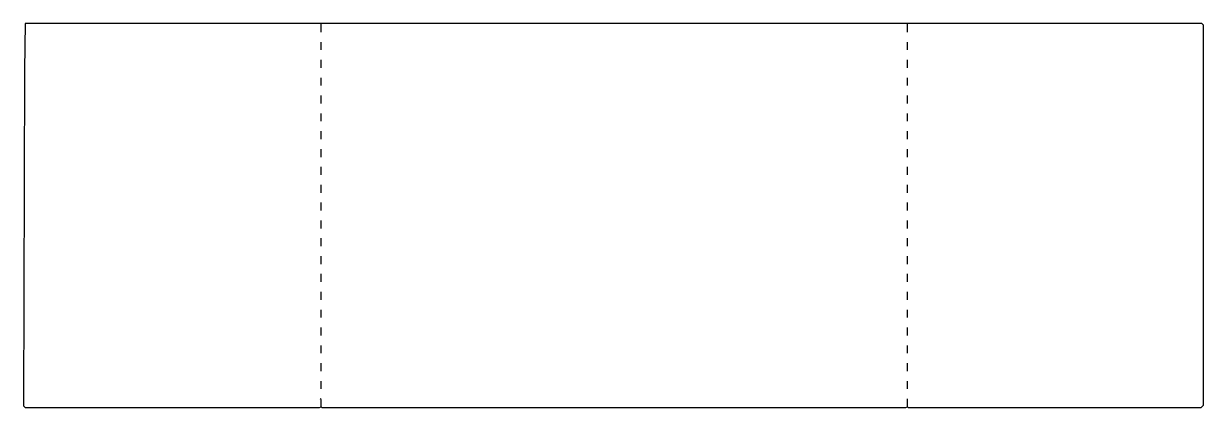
# Model space of a CAD drawing. Extents: x 85 to 1739, y 29 to 567.
import ezdxf

# ---------------------------------------------------------------- set-up
doc = ezdxf.new("R2010")
doc.units = 0
doc.layers.get('0').update_dxf_attribs({"linetype": 'CONTINUOUS'})

msp = doc.modelspace()

# ---------------------------------------------------------------- linework, layer by layer
at = {"color": 250, "linetype": 'CONTINUOUS'}
for points in [[(1324, 30), (1325, 29), (1736, 29), (1739, 32), (1739, 565), (1737, 567), (87, 567), (86.5, 502), (85, 31), (87, 29), (500, 29), (502, 30), (503, 29), (1322, 29), (1324, 30), (1324, 41)], [(1324, 555), (1324, 567)], [(1324, 530), (1324, 541)], [(1324, 505), (1324, 516)], [(1324, 480), (1324, 491)], [(1324, 455), (1324, 466)], [(1324, 430), (1324, 441)], [(1324, 405), (1324, 416)], [(1324, 380), (1324, 391)], [(1324, 355), (1324, 366)], [(1324, 330), (1324, 341)], [(1324, 305), (1324, 316)], [(1324, 280), (1324, 291)], [(1324, 255), (1324, 266)], [(1324, 230), (1324, 241)], [(1324, 205), (1324, 216)], [(1324, 180), (1324, 191)], [(1324, 155), (1324, 166)], [(1324, 130), (1324, 141)], [(1324, 105), (1324, 116)], [(1324, 80), (1324, 91)], [(1324, 55), (1324, 66)]]:
    msp.add_lwpolyline(points, dxfattribs=at)
at = {"color": 251, "linetype": 'CONTINUOUS'}
for points in [[(502, 555), (502, 567)], [(502, 530), (502, 541)], [(502, 505), (502, 516)], [(502, 480), (502, 491)], [(502, 455), (502, 466)], [(502, 430), (502, 441)], [(502, 405), (502, 416)], [(502, 380), (502, 391)], [(502, 355), (502, 366)], [(502, 330), (502, 341)], [(502, 305), (502, 316)], [(502, 280), (502, 291)], [(502, 255), (502, 266)], [(502, 230), (502, 241)], [(502, 205), (502, 216)], [(502, 180), (502, 191)], [(502, 155), (502, 166)], [(502, 130), (502, 141)], [(502, 105), (502, 116)], [(502, 80), (502, 91)], [(502, 55), (502, 66)], [(502, 30), (502, 40), (501, 41)]]:
    msp.add_lwpolyline(points, dxfattribs=at)

doc.saveas('drawing.dxf')
